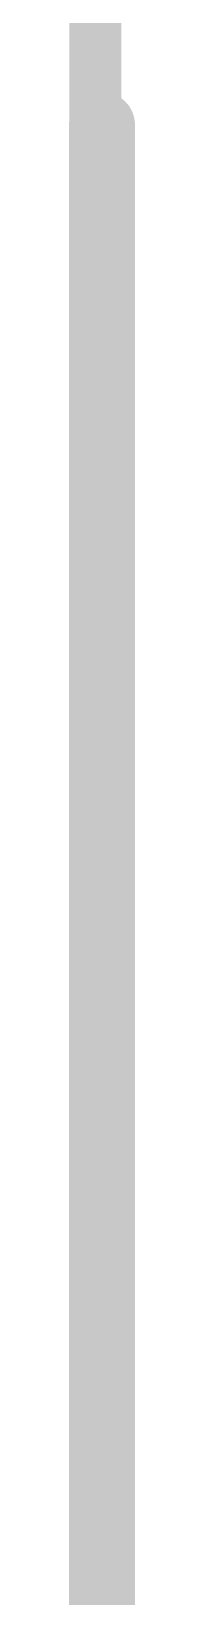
# Model space of a CAD drawing. Extents: x 43 to 178, y 42 to 123.
# Drawn here: x 43.155 to 43.282, y 114.719 to 117.741 of the extents above; entities that cross this region are included whole.
import ezdxf

# ---------------------------------------------------------------- set-up
doc = ezdxf.new("R2010")
doc.units = 0
doc.header["$MEASUREMENT"] = 0
doc.layers.add('BOTTOMOVERLAY', color=54, linetype='CONTINUOUS')
doc.layers.add('MECHANICAL4', color=56, linetype='CONTINUOUS')

msp = doc.modelspace()

# ---------------------------------------------------------------- linework, layer by layer
at = {"layer": 'BOTTOMOVERLAY', "const_width": 0.1}
msp.add_lwpolyline([(43.2054, 117.5004), (43.2054, 119.5578)], dxfattribs=at)
at = {"layer": 'BOTTOMOVERLAY', "const_width": 0.05}
msp.add_lwpolyline([(43.180401, 117.5004, 1), (43.230399, 117.5004, 1)], format="xyb", close=True, dxfattribs=at)
at = {"layer": 'MECHANICAL4', "const_width": 0.127}
msp.add_lwpolyline([(43.218296, 113.760283), (43.218296, 117.560291)], dxfattribs=at)
msp.add_lwpolyline([(43.218296, 113.760283), (43.218296, 117.560291)], dxfattribs=at)
msp.add_lwpolyline([(43.218296, 113.760283), (43.218296, 117.560291)], dxfattribs=at)
msp.add_lwpolyline([(43.218296, 113.760283), (43.218296, 117.560291)], dxfattribs=at)
msp.add_lwpolyline([(43.218296, 113.760283), (43.218296, 117.560291)], dxfattribs=at)
msp.add_lwpolyline([(43.218296, 113.760283), (43.218296, 117.560291)], dxfattribs=at)
msp.add_lwpolyline([(43.218296, 113.760283), (43.218296, 117.560291)], dxfattribs=at)
msp.add_lwpolyline([(43.218296, 113.760283), (43.218296, 117.560291)], dxfattribs=at)
msp.add_lwpolyline([(43.218296, 113.760283), (43.218296, 117.560291)], dxfattribs=at)
at = {"layer": 'MECHANICAL4', "const_width": 0.0635}
msp.add_lwpolyline([(43.186546, 117.560291, 1), (43.250046, 117.560291, 1)], format="xyb", close=True, dxfattribs=at)
msp.add_lwpolyline([(43.186546, 117.560291, 1), (43.250046, 117.560291, 1)], format="xyb", close=True, dxfattribs=at)
msp.add_lwpolyline([(43.186546, 117.560291, 1), (43.250046, 117.560291, 1)], format="xyb", close=True, dxfattribs=at)
msp.add_lwpolyline([(43.186546, 117.560291, 1), (43.250046, 117.560291, 1)], format="xyb", close=True, dxfattribs=at)
msp.add_lwpolyline([(43.186546, 117.560291, 1), (43.250046, 117.560291, 1)], format="xyb", close=True, dxfattribs=at)
msp.add_lwpolyline([(43.186546, 117.560291, 1), (43.250046, 117.560291, 1)], format="xyb", close=True, dxfattribs=at)
msp.add_lwpolyline([(43.186546, 117.560291, 1), (43.250046, 117.560291, 1)], format="xyb", close=True, dxfattribs=at)
msp.add_lwpolyline([(43.186546, 117.560291, 1), (43.250046, 117.560291, 1)], format="xyb", close=True, dxfattribs=at)
msp.add_lwpolyline([(43.186546, 117.560291, 1), (43.250046, 117.560291, 1)], format="xyb", close=True, dxfattribs=at)

doc.saveas('drawing.dxf')
